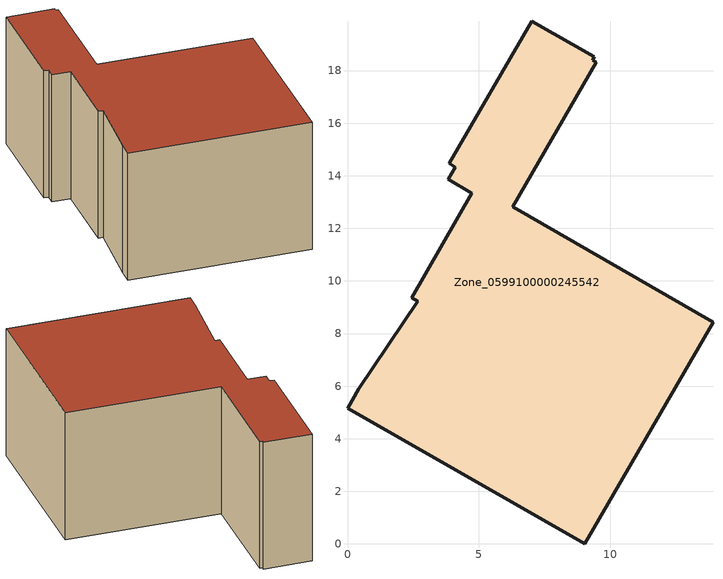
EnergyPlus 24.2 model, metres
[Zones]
Zone_0599100000245542
 floor ground (C_G): 2.67,9.23 2.43,9.37 4.73,13.33 3.83,13.86 4.1,14.33 3.87,14.48 7,19.88 9.39,18.52 9.32,18.4 9.46,18.31 6.28,12.82 13.9,8.43 9.02,0 0,5.16 0.43,5.91 z6.05
 wall outside (C_F): 0,5.16 9.02,0 13.9,8.43 6.28,12.82 9.46,18.31 9.32,18.4 9.39,18.52 7,19.88 3.87,14.48 4.1,14.33 3.83,13.86 4.73,13.33 2.43,9.37 2.67,9.23 0.43,5.91 0,5.16 z6.05:13.79
 roof outside (C_R): 3.83,13.86 4.73,13.33 2.43,9.37 2.67,9.23 0.43,5.91 0,5.16 9.02,0 13.9,8.43 6.28,12.82 9.46,18.31 9.32,18.4 9.39,18.52 7,19.88 3.87,14.48 4.1,14.33 z13.79
[BUILDING]
Pand.0599100000245542: North Axis=0; Terrain=City; Loads Convergence Tolerance Value=0.04; Temperature Convergence Tolerance Value=0.4; Solar Distribution=FullExterior; Maximum Number of Warmup Days=25; Minimum Number of Warmup Days=1
[Site:Location]
Rotterdam.The.Hague.AP_ZH_NLD Design_Conditions: Latitude=51.96; Longitude=4.45; Time Zone=1; Elevation=-4.5
[SITE:GROUNDTEMPERATURE:BUILDINGSURFACE]
18, 18, 18, 18, 18, 18, 18, 18, 18, 18, 18, 18
[MATERIAL] Thermal Absorptance=0.9; Solar Absorptance=0.7; Visible Absorptance=0.7
Name | Roughness | Thickness | Conductivity | Density | Specific Heat
G.D.1965 | MediumSmooth | 0.15 | 1 | 540 | 1210
F.D.1965 | Rough | 0.3 | 0.857143 | 1920 | 840
R.D.1965 | MediumRough | 0.2 | 0.08 | 1500 | 1000
[CONSTRUCTION]
C_G: G.D.1965
C_F: F.D.1965
C_R: R.D.1965
[ZONE]
Zone_0599100000245542: Type=1; Multiplier=1; Ceiling Height=Autocalculate; Volume=Autocalculate; Floor Area=autocalculate; Part of Total Floor Area=Yes
[ZONEINFILTRATION:DESIGNFLOWRATE]
Infil_Zone_0599100000245542: Zone or ZoneList or Space or SpaceList=Zone_0599100000245542; Schedule=AlwaysOn; Design Flow Rate Calculation Method=Flow/Area; Flow Rate per Floor Area=0.0042; Constant Term Coefficient=1; Temperature Term Coefficient=0; Velocity Term Coefficient=0; Velocity Squared Term Coefficient=0
[HVACTEMPLATE:ZONE:IDEALLOADSAIRSYSTEM]
Zone_0599100000245542: Maximum Heating Supply Air Temperature=50; Minimum Cooling Supply Air Temperature=13; Maximum Heating Supply Air Humidity Ratio=0.0156; Minimum Cooling Supply Air Humidity Ratio=0.0077; Heating Limit=NoLimit; Cooling Limit=NoLimit; Dehumidification Control Type=ConstantSensibleHeatRatio; Cooling Sensible Heat Ratio=0.7; Dehumidification Setpoint=60; Humidification Control Type=None; Humidification Setpoint=30; Outdoor Air Method=None; Outdoor Air Flow Rate per Person=0.00944; Outdoor Air Flow Rate per Zone Floor Area=0; Outdoor Air Flow Rate per Zone=0; Demand Controlled Ventilation Type=None; Outdoor Air Economizer Type=NoEconomizer; Heat Recovery Type=None; Sensible Heat Recovery Effectiveness=0.7; Latent Heat Recovery Effectiveness=0.65
[ZONECONTROL:THERMOSTAT]
ThermostatControl_Zone_0599100000245542: Zone or ZoneList=Zone_0599100000245542; Control Type Schedule=DualSetpointControlType; Control 1=Thermostat_Zone_0599100000245542; Temperature Difference Between Cutout And Setpoint=0
[THERMOSTATSETPOINT:DUALSETPOINT]
Thermostat_Zone_0599100000245542: Heating Setpoint Temperature Schedule=HeatingSetpoint_Zone_0599100000245542; Cooling Setpoint Temperature Schedule=CoolingSetpoint_Zone_0599100000245542
[SCHEDULE:COMPACT]
HeatingSetpoint_Zone_0599100000245542: Through: 12/31, For: AllDays, Until: 24:00, 21
CoolingSetpoint_Zone_0599100000245542: Through: 12/31, For: AllDays, Until: 24:00, 24
DualSetpointControlType: Through: 12/31, For: AllDays, Until: 24:00, 4
AlwaysOn: Through: 12/31, For: AllDays, Until: 24:00, 1
